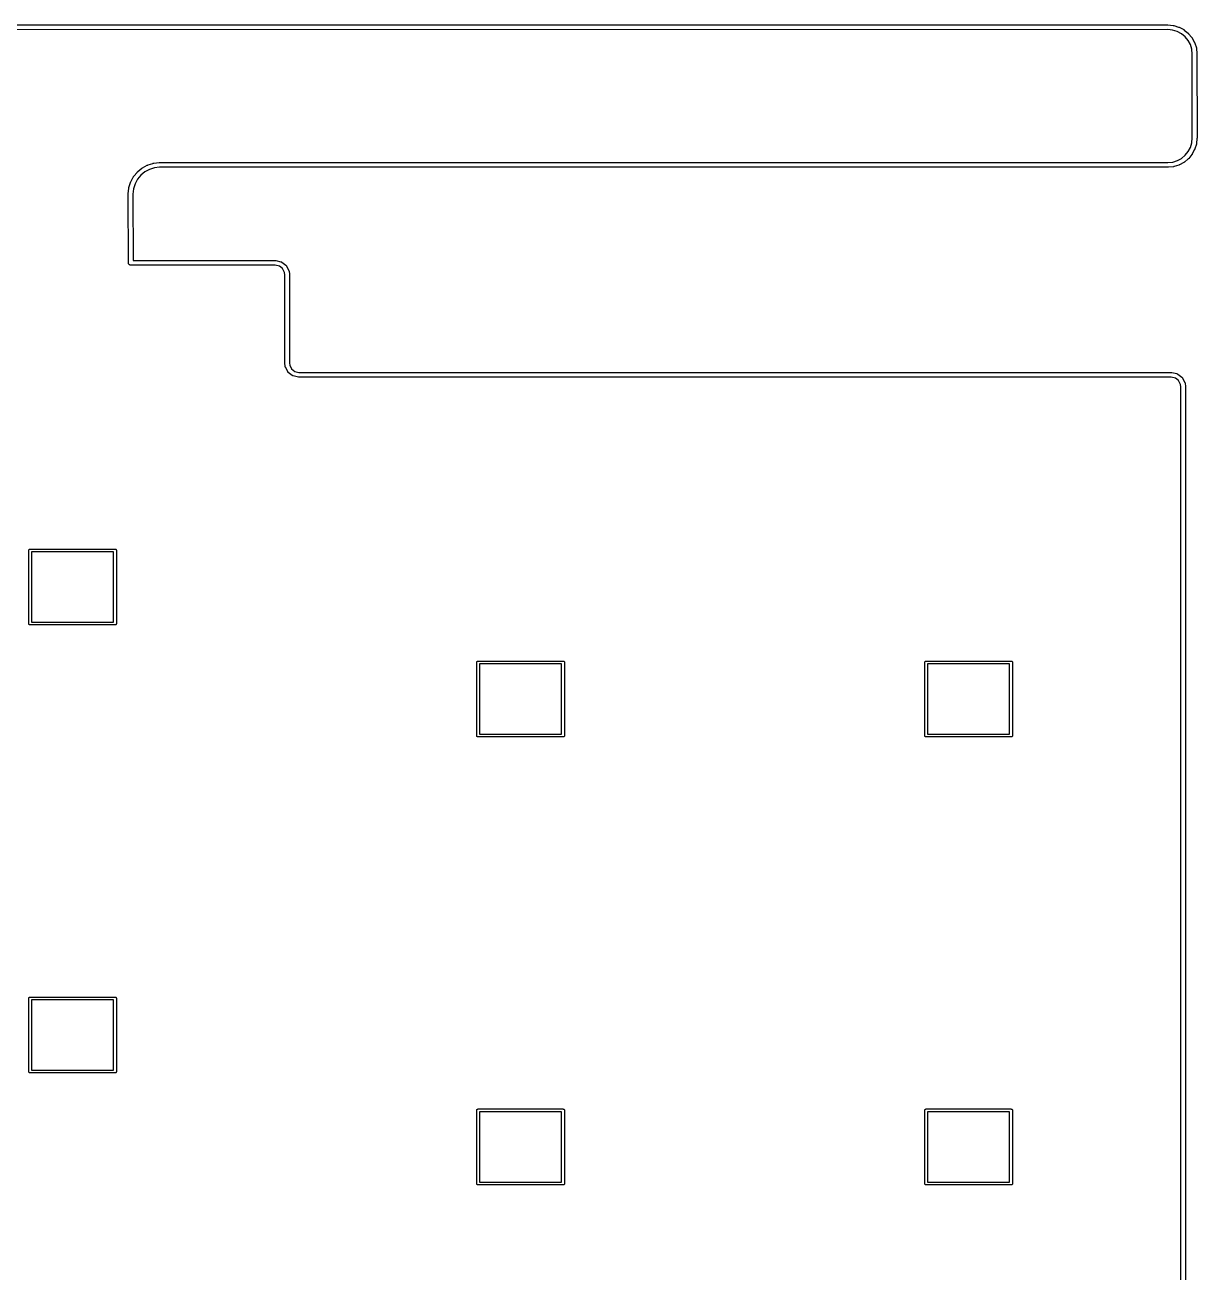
# Model space of a CAD drawing. Extents: x 0.4 to 11.3, y -4.6 to -0.5.
# Drawn here: x 9.314 to 11.271, y -2.553 to -0.47 of the extents above; entities that cross this region are included whole.
import ezdxf

# ---------------------------------------------------------------- set-up
doc = ezdxf.new("R2010")
doc.units = 0
doc.header["$MEASUREMENT"] = 0
doc.layers.add('BLACK', color=7, linetype='CONTINUOUS')

msp = doc.modelspace()

# ---------------------------------------------------------------- linework, layer by layer
at = {"layer": 'BLACK', "linetype": 'CONTINUOUS'}
for p, q in [((0.465752, -0.470374), (11.2229, -0.47002)), ((11.2225, -0.477894), (0.465752, -0.478248)), ((11.2307, -0.478699), (11.2225, -0.477894)), ((11.2229, -0.47002), (11.2229, -0.47002)), ((11.2229, -0.47002), (11.2229, -0.470026)), ((11.2229, -0.470026), (11.2316, -0.470882)), ((11.2383, -0.481003), (11.2307, -0.478699)), ((11.2316, -0.470882), (11.2318, -0.470882)), ((11.2318, -0.470882), (11.232, -0.47092)), ((11.232, -0.47092), (11.232, -0.47092)), ((11.232, -0.47092), (11.2323, -0.470982)), ((11.2323, -0.470982), (11.2324, -0.470995)), ((11.2324, -0.470995), (11.2324, -0.470995)), ((11.2324, -0.470995), (11.2326, -0.471033)), ((11.2326, -0.471033), (11.2328, -0.471107)), ((11.2328, -0.471107), (11.2407, -0.473521)), ((11.2407, -0.473521), (11.2409, -0.473558)), ((11.2409, -0.473558), (11.2411, -0.473633)), ((11.2411, -0.473633), (11.2411, -0.473634)), ((11.2411, -0.473634), (11.2413, -0.473705)), ((11.2413, -0.473705), (11.2415, -0.47378)), ((11.2415, -0.47378), (11.2415, -0.473781)), ((11.2415, -0.473781), (11.2416, -0.473857)), ((11.2416, -0.473857), (11.2418, -0.473962)), ((11.2418, -0.473962), (11.2492, -0.477881)), ((11.2492, -0.477881), (11.2494, -0.477954)), ((11.2494, -0.477954), (11.2495, -0.478062)), ((11.2495, -0.478062), (11.2495, -0.478063)), ((11.2495, -0.478063), (11.2497, -0.478179)), ((11.2497, -0.478179), (11.2498, -0.478276)), ((11.2498, -0.478276), (11.2498, -0.478277)), ((11.2498, -0.478277), (11.25, -0.478385)), ((11.25, -0.478385), (11.2501, -0.478521)), ((11.2501, -0.478521), (11.2566, -0.483796)), ((11.2453, -0.484744), (11.2383, -0.481003)), ((11.2515, -0.489782), (11.2453, -0.484744)), ((11.2566, -0.495917), (11.2515, -0.489782)), ((11.2566, -0.483796), (11.2568, -0.4839)), ((11.2603, -0.502921), (11.2566, -0.495917)), ((11.2568, -0.4839), (11.2569, -0.48404)), ((11.2569, -0.48404), (11.2569, -0.484044)), ((11.2569, -0.484044), (11.257, -0.48418)), ((11.257, -0.48418), (11.2572, -0.484309)), ((11.2572, -0.484309), (11.2572, -0.484313)), ((11.2572, -0.484313), (11.2573, -0.484454)), ((11.2573, -0.484454), (11.2574, -0.48461)), ((11.2574, -0.48461), (11.2628, -0.491046)), ((11.2628, -0.491046), (11.2629, -0.491187)), ((11.2629, -0.491187), (11.2631, -0.491502)), ((11.2631, -0.491502), (11.2633, -0.49182)), ((11.2633, -0.49182), (11.2634, -0.492004)), ((11.2634, -0.492004), (11.2674, -0.499347)), ((11.2674, -0.499347), (11.2675, -0.4995)), ((11.2675, -0.4995), (11.2676, -0.499687)), ((11.2676, -0.499687), (11.2676, -0.499695)), ((11.2676, -0.499695), (11.2676, -0.499865)), ((11.2627, -0.510531), (11.2603, -0.502921)), ((11.2636, -0.518722), (11.2627, -0.510531)), ((11.2636, -0.518941), (11.2636, -0.518722)), ((11.2636, -0.518942), (11.2636, -0.518941)), ((11.2636, -0.658709), (11.2636, -0.518942)), ((11.2676, -0.499865), (11.2677, -0.500035)), ((11.2677, -0.500035), (11.2677, -0.500044)), ((11.2677, -0.500044), (11.2678, -0.500231)), ((11.2678, -0.500231), (11.2678, -0.500413)), ((11.2678, -0.500413), (11.2703, -0.508387)), ((11.2703, -0.508387), (11.2704, -0.508571)), ((11.2704, -0.508571), (11.2705, -0.50894)), ((11.2705, -0.50894), (11.2705, -0.50932)), ((11.2705, -0.50932), (11.2705, -0.509519)), ((11.2705, -0.509519), (11.2714, -0.517739)), ((11.2714, -0.517739), (11.2714, -0.517748)), ((11.2714, -0.517748), (11.2714, -0.518119)), ((11.2714, -0.518119), (11.2714, -0.518308)), ((11.2714, -0.518308), (11.2714, -0.518317)), ((11.2714, -0.518317), (11.2714, -0.518327)), ((11.2714, -0.518327), (11.2714, -0.518525)), ((11.2714, -0.518525), (11.2714, -0.518889)), ((11.2714, -0.518889), (11.2714, -0.518898)), ((11.2714, -0.518898), (11.2715, -0.658514)), ((11.2628, -0.666916), (11.2636, -0.658709)), ((11.2714, -0.659673), (11.2706, -0.667891)), ((11.2715, -0.659096), (11.2714, -0.659376)), ((11.2714, -0.659376), (11.2714, -0.659672)), ((11.2714, -0.659672), (11.2714, -0.659673)), ((11.2715, -0.658514), (11.2715, -0.658514)), ((11.2715, -0.658514), (11.2715, -0.658755)), ((11.2715, -0.658755), (11.2715, -0.659093)), ((11.2715, -0.659093), (11.2715, -0.659095)), ((11.2715, -0.659095), (11.2715, -0.659096)), ((11.2517, -0.687761), (11.2567, -0.68159)), ((11.2567, -0.68159), (11.2605, -0.674547)), ((11.263, -0.686412), (11.2577, -0.692883)), ((11.2605, -0.674547), (11.2628, -0.666916)), ((11.2631, -0.686276), (11.263, -0.686412)), ((11.2632, -0.686113), (11.2631, -0.686276)), ((11.2633, -0.685921), (11.2632, -0.686111)), ((11.2632, -0.686111), (11.2632, -0.686113)), ((11.2634, -0.685791), (11.2633, -0.685921)), ((11.2635, -0.685626), (11.2634, -0.68579)), ((11.2634, -0.68579), (11.2634, -0.685791)), ((11.2636, -0.685448), (11.2635, -0.685626)), ((11.2675, -0.678084), (11.2636, -0.685448)), ((11.2676, -0.677932), (11.2675, -0.678084)), ((11.2677, -0.677744), (11.2676, -0.677932)), ((11.2678, -0.677558), (11.2677, -0.677734)), ((11.2677, -0.677734), (11.2677, -0.677744)), ((11.2679, -0.677196), (11.2678, -0.677385)), ((11.2678, -0.677385), (11.2678, -0.677395)), ((11.2678, -0.677395), (11.2678, -0.677558)), ((11.2704, -0.669025), (11.2679, -0.677016)), ((11.2679, -0.677016), (11.2679, -0.677196)), ((11.2705, -0.668841), (11.2704, -0.669025)), ((11.2706, -0.66809), (11.2705, -0.668463)), ((11.2705, -0.668463), (11.2705, -0.668841)), ((11.2706, -0.667891), (11.2706, -0.66809)), ((9.51077, -0.708516), (9.51841, -0.704386)), ((9.51841, -0.70438), (9.51859, -0.704285)), ((9.51841, -0.704386), (9.51841, -0.70438)), ((9.51859, -0.704285), (9.51876, -0.704175)), ((9.51876, -0.704175), (9.51893, -0.704103)), ((9.51893, -0.704103), (9.5191, -0.704014)), ((9.5191, -0.704014), (9.51927, -0.703962)), ((9.51927, -0.703962), (9.51939, -0.703911)), ((9.51939, -0.703911), (9.51952, -0.70385)), ((9.51952, -0.70385), (9.51957, -0.703835)), ((9.51957, -0.703835), (9.51961, -0.703816)), ((9.51961, -0.703816), (9.51976, -0.703773)), ((9.51976, -0.703773), (9.52008, -0.703665)), ((9.52008, -0.703665), (9.52012, -0.703659)), ((9.52012, -0.703659), (9.52814, -0.701174)), ((9.52814, -0.701174), (9.52815, -0.70117)), ((9.52815, -0.701168), (9.52828, -0.701128)), ((9.52815, -0.701169), (9.52815, -0.701168)), ((9.52815, -0.70117), (9.52815, -0.701169)), ((9.52828, -0.701128), (9.52833, -0.701106)), ((9.52833, -0.701106), (9.52853, -0.701053)), ((9.52853, -0.701053), (9.52868, -0.701005)), ((9.52868, -0.701005), (9.52869, -0.701003)), ((9.52869, -0.701003), (9.5287, -0.701)), ((9.5287, -0.701), (9.52871, -0.701)), ((9.52871, -0.701), (9.52889, -0.700943)), ((9.52889, -0.700943), (9.52908, -0.700925)), ((9.52908, -0.700925), (9.52923, -0.700893)), ((9.52923, -0.700893), (9.52929, -0.700878)), ((9.52929, -0.700878), (9.52937, -0.700866)), ((9.52937, -0.700866), (9.52946, -0.700849)), ((9.52946, -0.700849), (9.52957, -0.700837)), ((9.52957, -0.700837), (9.52987, -0.700793)), ((9.52987, -0.700793), (9.52995, -0.700797)), ((9.52995, -0.700797), (9.53833, -0.699915)), ((9.53932, -0.707728), (9.53076, -0.708629)), ((9.53833, -0.699915), (9.53834, -0.699911)), ((9.53834, -0.699911), (9.53871, -0.699875)), ((9.53871, -0.699875), (9.53889, -0.699856)), ((9.53889, -0.699856), (9.53891, -0.699856)), ((9.53891, -0.699856), (9.53892, -0.699854)), ((9.53892, -0.699854), (9.53904, -0.699854)), ((9.53904, -0.699854), (9.53915, -0.699843)), ((9.53915, -0.699843), (9.53915, -0.699843)), ((9.53915, -0.699843), (9.53916, -0.699843)), ((9.53916, -0.699843), (9.53939, -0.699843)), ((9.53943, -0.707728), (9.53932, -0.707728)), ((9.53939, -0.699843), (9.53973, -0.699842)), ((9.53955, -0.707717), (9.53943, -0.707728)), ((9.53943, -0.707728), (9.53943, -0.707728)), ((9.53943, -0.707728), (9.53943, -0.707728)), ((11.2226, -0.707717), (9.53955, -0.707717)), ((9.53973, -0.699842), (9.53973, -0.699843)), ((9.53973, -0.699843), (11.2228, -0.699843)), ((11.223, -0.707717), (11.2226, -0.707719)), ((11.2226, -0.707719), (11.2226, -0.707717)), ((11.2228, -0.699843), (11.231, -0.698983)), ((11.2232, -0.707717), (11.223, -0.707717)), ((11.2234, -0.707696), (11.2232, -0.707715)), ((11.2232, -0.707715), (11.2232, -0.707715)), ((11.2232, -0.707715), (11.2232, -0.707717)), ((11.2237, -0.70766), (11.2234, -0.707696)), ((11.2238, -0.707656), (11.2237, -0.70766)), ((11.232, -0.706794), (11.2238, -0.707656)), ((11.231, -0.698983), (11.2386, -0.696625)), ((11.2322, -0.706793), (11.232, -0.706794)), ((11.2324, -0.706754), (11.2322, -0.706793)), ((11.2326, -0.706707), (11.2324, -0.706754)), ((11.2324, -0.706754), (11.2324, -0.706754)), ((11.2327, -0.706676), (11.2326, -0.706707)), ((11.2329, -0.706637), (11.2327, -0.706676)), ((11.2327, -0.706676), (11.2327, -0.706676)), ((11.2331, -0.706561), (11.2329, -0.706637)), ((11.2411, -0.70409), (11.2331, -0.706561)), ((11.2386, -0.696625), (11.2456, -0.692839)), ((11.2413, -0.704051), (11.2411, -0.70409)), ((11.2414, -0.703976), (11.2413, -0.704051)), ((11.2416, -0.703904), (11.2414, -0.703975)), ((11.2414, -0.703975), (11.2414, -0.703976)), ((11.2418, -0.703826), (11.2416, -0.703904)), ((11.242, -0.703749), (11.2418, -0.703825)), ((11.2418, -0.703825), (11.2418, -0.703826)), ((11.2421, -0.703642), (11.242, -0.703749)), ((11.2495, -0.699673), (11.2421, -0.703642)), ((11.2456, -0.692839), (11.2517, -0.687761)), ((11.2497, -0.699599), (11.2495, -0.699673)), ((11.2498, -0.69949), (11.2497, -0.699599)), ((11.25, -0.699358), (11.2498, -0.699489)), ((11.2498, -0.699489), (11.2498, -0.69949)), ((11.2501, -0.699274), (11.25, -0.699358)), ((11.2503, -0.699163), (11.2501, -0.699273)), ((11.2501, -0.699273), (11.2501, -0.699274)), ((11.2504, -0.699027), (11.2503, -0.699163)), ((11.2569, -0.693703), (11.2504, -0.699027)), ((11.257, -0.693595), (11.2569, -0.693703)), ((11.2572, -0.693458), (11.257, -0.693595)), ((11.2576, -0.693045), (11.2572, -0.693457)), ((11.2572, -0.693457), (11.2572, -0.693458)), ((11.2577, -0.692883), (11.2576, -0.693045)), ((9.49128, -0.731817), (9.49532, -0.724224)), ((9.49532, -0.724224), (9.49534, -0.724167)), ((9.49534, -0.724167), (9.49542, -0.724029)), ((9.49542, -0.724029), (9.49547, -0.723883)), ((9.49547, -0.723883), (9.4956, -0.723688)), ((9.4956, -0.723688), (9.49571, -0.723483)), ((9.49571, -0.723483), (9.49582, -0.723342)), ((9.49582, -0.723342), (9.49592, -0.723191)), ((9.49592, -0.723191), (9.49602, -0.723042)), ((9.49602, -0.723042), (9.49603, -0.723033)), ((9.49603, -0.723033), (9.49615, -0.722862)), ((9.49615, -0.722862), (9.49628, -0.722734)), ((9.49628, -0.722734), (9.50164, -0.716184)), ((9.50236, -0.727761), (9.49825, -0.735488)), ((9.50164, -0.716184), (9.50166, -0.716148)), ((9.50166, -0.716148), (9.50168, -0.716122)), ((9.50168, -0.716122), (9.50169, -0.716094)), ((9.50169, -0.716094), (9.50192, -0.715817)), ((9.50192, -0.715817), (9.50202, -0.715692)), ((9.50202, -0.71569), (9.50203, -0.715668)), ((9.50202, -0.715692), (9.50202, -0.71569)), ((9.50203, -0.715668), (9.50207, -0.715629)), ((9.50207, -0.715629), (9.50218, -0.715494)), ((9.50218, -0.715494), (9.50231, -0.715391)), ((9.50231, -0.715391), (9.5024, -0.715293)), ((9.5024, -0.727695), (9.50236, -0.727761)), ((9.5024, -0.715293), (9.50242, -0.715275)), ((9.50247, -0.727603), (9.5024, -0.727695)), ((9.50242, -0.715275), (9.50244, -0.715255)), ((9.50244, -0.715255), (9.50257, -0.715147)), ((9.5079, -0.720958), (9.50247, -0.727603)), ((9.50257, -0.715147), (9.50285, -0.714916)), ((9.50285, -0.714916), (9.50287, -0.714904)), ((9.50287, -0.714904), (9.50948, -0.70942)), ((9.50791, -0.720953), (9.5079, -0.720958)), ((9.51444, -0.715536), (9.50791, -0.72095)), ((9.50791, -0.72095), (9.50791, -0.720953)), ((9.50948, -0.70942), (9.5095, -0.709393)), ((9.5095, -0.709393), (9.50977, -0.709175)), ((9.50977, -0.709175), (9.5099, -0.709071)), ((9.5099, -0.709071), (9.50993, -0.709051)), ((9.50993, -0.709051), (9.51011, -0.708909)), ((9.51011, -0.708909), (9.51017, -0.708877)), ((9.51017, -0.708874), (9.51027, -0.708811)), ((9.51017, -0.708877), (9.51017, -0.708874)), ((9.51027, -0.708811), (9.51053, -0.708635)), ((9.51053, -0.708635), (9.5106, -0.708606)), ((9.5106, -0.708606), (9.51066, -0.708571)), ((9.51066, -0.708571), (9.51077, -0.708516)), ((9.51446, -0.715524), (9.51444, -0.715536)), ((9.51464, -0.715379), (9.51446, -0.715524)), ((9.51468, -0.715357), (9.51464, -0.715379)), ((9.52225, -0.711259), (9.51468, -0.715349)), ((9.51468, -0.715349), (9.51468, -0.715357)), ((9.52231, -0.711233), (9.52225, -0.711259)), ((9.52238, -0.711202), (9.52231, -0.711233)), ((9.53057, -0.708665), (9.52238, -0.711202)), ((9.53067, -0.70865), (9.53057, -0.708665)), ((9.53069, -0.708644), (9.53067, -0.70865)), ((9.53071, -0.708641), (9.53069, -0.708644)), ((9.53076, -0.708629), (9.53071, -0.708641)), ((9.48709, -0.751499), (9.48788, -0.743234)), ((9.48787, -0.743228), (9.48788, -0.743163)), ((9.48788, -0.743234), (9.48787, -0.743228)), ((9.48788, -0.743094), (9.48792, -0.742763)), ((9.48788, -0.743163), (9.48788, -0.743094)), ((9.48792, -0.742763), (9.48795, -0.742429)), ((9.48795, -0.742429), (9.48802, -0.742198)), ((9.48802, -0.742198), (9.48804, -0.742092)), ((9.48804, -0.742092), (9.48805, -0.742073)), ((9.48805, -0.742073), (9.48806, -0.74204)), ((9.48806, -0.74204), (9.48808, -0.741897)), ((9.48808, -0.741897), (9.4881, -0.741853)), ((9.4881, -0.741853), (9.48811, -0.741808)), ((9.48811, -0.741808), (9.48815, -0.741669)), ((9.48815, -0.741669), (9.49066, -0.733356)), ((9.49066, -0.733356), (9.49067, -0.733319)), ((9.49067, -0.733319), (9.4907, -0.73322)), ((9.4907, -0.73322), (9.49071, -0.733119)), ((9.49071, -0.733119), (9.49081, -0.732851)), ((9.49081, -0.732851), (9.49089, -0.732577)), ((9.49089, -0.732577), (9.49103, -0.732327)), ((9.49103, -0.732327), (9.49106, -0.732254)), ((9.49106, -0.732254), (9.49107, -0.732226)), ((9.49107, -0.732226), (9.49111, -0.732161)), ((9.49111, -0.732161), (9.49114, -0.732079)), ((9.49114, -0.732079), (9.49119, -0.731987)), ((9.49119, -0.731987), (9.49123, -0.731893)), ((9.49123, -0.731893), (9.49128, -0.731817)), ((9.49573, -0.743821), (9.49488, -0.752669)), ((9.49825, -0.735488), (9.49573, -0.743821)), ((9.48697, -0.752454), (9.48699, -0.752242)), ((9.48699, -0.752628), (9.48697, -0.752454)), ((9.48699, -0.752223), (9.487, -0.752047)), ((9.48699, -0.752242), (9.48699, -0.752223)), ((9.4873, -0.867066), (9.48699, -0.752628)), ((9.487, -0.752047), (9.48704, -0.751681)), ((9.48704, -0.751644), (9.48709, -0.751499)), ((9.48704, -0.751663), (9.48704, -0.751644)), ((9.48704, -0.751681), (9.48704, -0.751663)), ((9.49488, -0.752669), (9.49486, -0.752916)), ((9.49486, -0.752916), (9.49517, -0.863317)), ((9.48728, -0.867254), (9.4873, -0.867066)), ((9.4873, -0.867453), (9.48728, -0.867254)), ((9.4873, -0.867458), (9.4873, -0.867453)), ((9.48732, -0.867637), (9.4873, -0.867458)), ((9.48736, -0.868026), (9.48732, -0.867637)), ((9.48736, -0.868031), (9.48736, -0.868026)), ((9.48736, -0.868036), (9.48736, -0.868031)), ((9.48747, -0.868387), (9.48736, -0.868036)), ((9.48759, -0.868768), (9.48747, -0.868387)), ((9.48759, -0.868773), (9.48759, -0.868768)), ((9.48759, -0.868778), (9.48759, -0.868773)), ((9.48777, -0.869105), (9.48759, -0.868778)), ((9.48795, -0.869452), (9.48777, -0.869105)), ((9.48795, -0.869456), (9.48795, -0.869452)), ((9.48796, -0.869461), (9.48795, -0.869456)), ((9.48819, -0.869741), (9.48796, -0.869461)), ((9.48844, -0.870051), (9.48819, -0.869741)), ((9.48845, -0.870055), (9.48844, -0.870051)), ((9.48845, -0.870059), (9.48845, -0.870055)), ((9.48874, -0.870291), (9.48845, -0.870059)), ((9.48904, -0.870543), (9.48874, -0.870291)), ((9.48905, -0.870546), (9.48904, -0.870543)), ((9.48905, -0.870549), (9.48905, -0.870546)), ((9.48938, -0.870724), (9.48905, -0.870549)), ((9.48973, -0.870909), (9.48938, -0.870724)), ((9.48973, -0.870911), (9.48973, -0.870909)), ((9.48974, -0.870913), (9.48973, -0.870911)), ((9.4901, -0.871021), (9.48974, -0.870913)), ((9.49047, -0.871134), (9.4901, -0.871021)), ((9.49047, -0.871135), (9.49047, -0.871134)), ((9.49048, -0.871136), (9.49047, -0.871135)), ((9.49085, -0.871172), (9.49048, -0.871136)), ((9.49105, -0.871191), (9.49085, -0.871172)), ((9.49125, -0.87121), (9.49105, -0.871191)), ((9.49105, -0.871191), (9.49105, -0.871191)), ((9.49144, -0.871191), (9.49125, -0.87121)), ((9.73202, -0.871191), (9.49144, -0.871191)), ((9.49517, -0.863317), (9.73266, -0.863317)), ((9.73926, -0.872839), (9.73202, -0.871191)), ((9.73266, -0.863317), (9.73324, -0.863374)), ((9.73324, -0.863374), (9.73347, -0.863446)), ((9.73347, -0.863446), (9.74187, -0.865357)), ((9.74454, -0.876979), (9.73926, -0.872839)), ((9.74187, -0.865357), (9.74192, -0.86537)), ((9.74192, -0.86537), (9.74199, -0.865394)), ((9.74199, -0.865394), (9.74206, -0.865406)), ((9.74206, -0.865406), (9.74235, -0.86552)), ((9.74235, -0.86552), (9.74265, -0.865623)), ((9.74265, -0.865623), (9.74271, -0.865659)), ((9.74271, -0.865659), (9.74278, -0.865686)), ((9.74278, -0.865686), (9.74304, -0.865854)), ((9.74304, -0.865854), (9.74331, -0.866012)), ((9.74331, -0.866012), (9.74337, -0.86606)), ((9.74337, -0.86606), (9.74343, -0.866099)), ((9.74343, -0.866099), (9.75008, -0.87132)), ((9.75008, -0.87132), (9.75012, -0.871354)), ((9.75012, -0.871354), (9.75016, -0.871394)), ((9.75016, -0.871394), (9.75021, -0.871427)), ((9.75021, -0.871427), (9.75044, -0.871664)), ((9.75044, -0.871664), (9.75067, -0.871893)), ((9.75067, -0.871893), (9.7507, -0.87194)), ((9.7507, -0.87194), (9.75074, -0.871981)), ((9.75074, -0.871981), (9.75092, -0.872257)), ((9.75092, -0.872257), (9.7511, -0.872528)), ((9.7511, -0.872528), (9.75113, -0.87258)), ((9.75113, -0.87258), (9.75116, -0.872629)), ((9.75116, -0.872629), (9.75503, -0.880228)), ((9.7477, -0.883192), (9.74454, -0.876979)), ((9.74824, -0.887427), (9.7477, -0.883192)), ((9.74825, -0.887466), (9.74824, -0.887427)), ((9.74825, -1.03411), (9.74825, -0.887466)), ((9.75503, -0.880228), (9.75506, -0.880277)), ((9.75506, -0.880277), (9.75515, -0.880528)), ((9.75515, -0.880528), (9.75526, -0.880774)), ((9.75526, -0.880774), (9.75529, -0.880887)), ((9.75529, -0.880887), (9.75533, -0.880996)), ((9.75533, -0.880996), (9.75537, -0.881261)), ((9.75537, -0.881261), (9.75543, -0.881523)), ((9.75543, -0.881523), (9.75597, -0.885817)), ((9.75597, -0.885817), (9.75607, -0.886122)), ((9.75607, -0.886122), (9.75612, -0.886701)), ((9.75612, -0.886701), (9.75612, -1.03465)), ((9.74821, -1.03452), (9.74822, -1.03438)), ((9.74821, -1.03457), (9.74821, -1.03452)), ((9.74821, -1.03458), (9.74821, -1.03457)), ((9.74823, -1.0348), (9.74821, -1.03458)), ((9.74822, -1.03425), (9.74825, -1.03411)), ((9.74822, -1.03438), (9.74822, -1.03425)), ((9.74823, -1.03502), (9.74823, -1.0348)), ((9.74824, -1.03508), (9.74823, -1.03502)), ((9.74886, -1.04), (9.74824, -1.03508)), ((9.74892, -1.04026), (9.74886, -1.04)), ((9.74896, -1.04052), (9.74892, -1.04026)), ((9.749, -1.04063), (9.74896, -1.04052)), ((9.74903, -1.04075), (9.749, -1.04063)), ((9.74914, -1.04099), (9.74903, -1.04075)), ((9.74923, -1.04124), (9.74914, -1.04099)), ((9.74926, -1.04129), (9.74923, -1.04124)), ((9.75314, -1.04889), (9.74926, -1.04129)), ((9.75612, -1.03465), (9.75659, -1.03833)), ((9.75659, -1.03833), (9.75976, -1.04454)), ((9.75317, -1.04894), (9.75314, -1.04889)), ((9.75319, -1.04899), (9.75317, -1.04894)), ((9.75337, -1.04926), (9.75319, -1.04899)), ((9.75355, -1.04954), (9.75337, -1.04926)), ((9.75359, -1.04958), (9.75355, -1.04954)), ((9.75362, -1.04963), (9.75359, -1.04958)), ((9.75386, -1.04986), (9.75362, -1.04963)), ((9.75408, -1.05009), (9.75386, -1.04986)), ((9.75413, -1.05013), (9.75408, -1.05009)), ((9.75417, -1.05017), (9.75413, -1.05013)), ((9.75421, -1.0502), (9.75417, -1.05017)), ((9.76087, -1.05542), (9.75421, -1.0502)), ((9.75976, -1.04454), (9.76503, -1.04868)), ((9.76093, -1.05546), (9.76087, -1.05542)), ((9.76099, -1.05551), (9.76093, -1.05546)), ((9.76126, -1.05567), (9.76099, -1.05551)), ((9.76152, -1.05584), (9.76126, -1.05567)), ((9.76159, -1.05586), (9.76152, -1.05584)), ((9.76165, -1.0559), (9.76159, -1.05586)), ((9.76194, -1.056), (9.76165, -1.0559)), ((9.76223, -1.05611), (9.76194, -1.056)), ((9.76231, -1.05613), (9.76223, -1.05611)), ((9.76237, -1.05615), (9.76231, -1.05613)), ((9.76243, -1.05616), (9.76237, -1.05615)), ((9.77096, -1.0581), (9.76243, -1.05616)), ((9.76503, -1.04868), (9.77197, -1.05026)), ((9.77173, -1.0582), (9.77096, -1.0581)), ((9.77249, -1.05815), (9.77173, -1.0582)), ((9.77197, -1.05026), (11.2287, -1.05033)), ((9.77255, -1.05813), (9.77249, -1.05815)), ((11.2281, -1.0582), (9.77255, -1.05813)), ((11.2353, -1.05985), (11.2281, -1.0582)), ((11.2287, -1.05033), (11.2293, -1.05038)), ((11.2293, -1.05038), (11.2295, -1.05046)), ((11.2295, -1.05046), (11.2379, -1.05236)), ((11.2406, -1.06399), (11.2353, -1.05985)), ((11.2379, -1.05236), (11.238, -1.05238)), ((11.238, -1.05238), (11.2381, -1.0524)), ((11.2381, -1.0524), (11.2381, -1.05241)), ((11.2381, -1.05241), (11.2384, -1.05253)), ((11.2384, -1.05253), (11.2387, -1.05263)), ((11.2387, -1.05263), (11.2388, -1.05267)), ((11.2388, -1.05267), (11.2388, -1.05269)), ((11.2388, -1.05269), (11.2391, -1.05286)), ((11.2391, -1.05286), (11.2394, -1.05302)), ((11.2394, -1.05302), (11.2394, -1.05307)), ((11.2394, -1.05307), (11.2395, -1.0531)), ((11.2395, -1.0531), (11.2461, -1.05833)), ((11.2461, -1.05833), (11.2462, -1.05836)), ((11.2462, -1.05836), (11.2462, -1.0584)), ((11.2462, -1.0584), (11.2463, -1.05843)), ((11.2463, -1.05843), (11.2465, -1.05867)), ((11.2465, -1.05867), (11.2467, -1.0589)), ((11.2467, -1.0589), (11.2468, -1.05895)), ((11.2468, -1.05895), (11.2468, -1.05899)), ((11.2468, -1.05899), (11.247, -1.05926)), ((11.247, -1.05926), (11.2472, -1.05953)), ((11.2472, -1.05953), (11.2472, -1.05959)), ((11.2472, -1.05959), (11.2472, -1.05963)), ((11.2472, -1.05963), (11.2511, -1.06724)), ((11.2438, -1.0702), (11.2406, -1.06399)), ((11.2443, -1.07419), (11.2438, -1.0702)), ((11.2443, -3.24839), (11.2443, -1.07419)), ((11.2511, -1.06724), (11.2511, -1.06728)), ((11.2511, -1.06728), (11.2512, -1.06754)), ((11.2512, -1.06754), (11.2513, -1.06778)), ((11.2513, -1.06778), (11.2514, -1.0679)), ((11.2514, -1.0679), (11.2514, -1.068)), ((11.2514, -1.068), (11.2514, -1.06827)), ((11.2514, -1.06827), (11.2515, -1.06853)), ((11.2515, -1.06853), (11.2521, -1.07312)), ((11.2521, -1.07312), (11.2521, -1.07317)), ((11.2521, -1.07317), (11.2522, -1.07375)), ((11.2522, -1.07375), (11.2522, -1.07394)), ((11.2522, -1.07394), (11.2522, -1.07394)), ((11.2522, -1.07394), (11.2522, -1.07394)), ((11.2522, -1.07394), (11.2522, -1.07395)), ((11.2522, -1.07395), (11.2522, -3.24928)), ((9.32076, -1.34764), (9.3208, -1.34717)), ((9.32077, -1.34775), (9.32076, -1.34764)), ((9.32077, -1.46957), (9.32077, -1.34775)), ((9.3208, -1.34717), (9.32094, -1.34673)), ((9.32094, -1.34673), (9.32116, -1.34632)), ((9.32116, -1.34632), (9.32145, -1.34596)), ((9.32145, -1.34596), (9.32181, -1.34566)), ((9.32181, -1.34566), (9.32222, -1.34544)), ((9.32222, -1.34544), (9.32267, -1.34531)), ((9.32267, -1.34531), (9.32301, -1.34528)), ((9.32301, -1.34528), (9.32313, -1.34526)), ((9.32301, -1.34528), (9.32301, -1.34528)), ((9.32313, -1.34526), (9.32325, -1.34528)), ((9.32325, -1.34528), (9.46475, -1.34528)), ((9.32549, -1.35), (9.32549, -1.46732)), ((9.4625, -1.35), (9.32549, -1.35)), ((9.4625, -1.46732), (9.4625, -1.35)), ((9.46475, -1.34528), (9.46486, -1.34526)), ((9.46486, -1.34526), (9.46498, -1.34528)), ((9.46498, -1.34528), (9.46498, -1.34528)), ((9.46498, -1.34528), (9.46533, -1.34531)), ((9.46533, -1.34531), (9.46577, -1.34544)), ((9.46577, -1.34544), (9.46618, -1.34566)), ((9.46618, -1.34566), (9.46654, -1.34596)), ((9.46654, -1.34596), (9.46684, -1.34632)), ((9.46684, -1.34632), (9.46706, -1.34673)), ((9.46706, -1.34673), (9.46719, -1.34717)), ((9.46719, -1.34717), (9.46724, -1.34764)), ((9.46724, -1.34764), (9.46722, -1.34775)), ((9.46722, -1.34775), (9.46722, -1.46957)), ((9.32076, -1.46969), (9.32077, -1.46957)), ((9.3208, -1.47015), (9.32076, -1.46969)), ((9.32094, -1.47059), (9.3208, -1.47015)), ((9.32116, -1.471), (9.32094, -1.47059)), ((9.32145, -1.47136), (9.32116, -1.471)), ((9.32181, -1.47166), (9.32145, -1.47136)), ((9.32222, -1.47188), (9.32181, -1.47166)), ((9.32267, -1.47201), (9.32222, -1.47188)), ((9.32313, -1.47206), (9.32267, -1.47201)), ((9.32325, -1.47205), (9.32313, -1.47206)), ((9.46475, -1.47205), (9.32325, -1.47205)), ((9.32549, -1.46732), (9.4625, -1.46732)), ((9.46486, -1.47206), (9.46475, -1.47205)), ((9.46533, -1.47201), (9.46486, -1.47206)), ((9.46577, -1.47188), (9.46533, -1.47201)), ((9.46618, -1.47166), (9.46577, -1.47188)), ((9.46654, -1.47136), (9.46618, -1.47166)), ((9.46684, -1.471), (9.46654, -1.47136)), ((9.46706, -1.47059), (9.46684, -1.471)), ((9.46719, -1.47015), (9.46706, -1.47059)), ((9.46722, -1.4698), (9.46719, -1.47015)), ((9.46722, -1.46957), (9.46724, -1.46969)), ((9.46724, -1.46969), (9.46722, -1.4698)), ((9.46722, -1.4698), (9.46722, -1.4698)), ((10.0688, -1.53418), (10.069, -1.53374)), ((10.0688, -1.53465), (10.0688, -1.53418)), ((10.0688, -1.53476), (10.0688, -1.53465)), ((10.0688, -1.65658), (10.0688, -1.53476)), ((10.069, -1.53374), (10.0692, -1.53333)), ((10.0692, -1.53333), (10.0695, -1.53297)), ((10.0695, -1.53297), (10.0698, -1.53267)), ((10.0698, -1.53267), (10.0703, -1.53245)), ((10.0703, -1.53245), (10.0707, -1.53232)), ((10.0707, -1.53232), (10.071, -1.53228)), ((10.071, -1.53228), (10.0712, -1.53227)), ((10.071, -1.53228), (10.071, -1.53228)), ((10.0712, -1.53227), (10.0713, -1.53228)), ((10.0713, -1.53228), (10.2128, -1.53228)), ((10.0735, -1.53701), (10.0735, -1.65433)), ((10.2105, -1.53701), (10.0735, -1.53701)), ((10.2105, -1.65433), (10.2105, -1.53701)), ((10.2128, -1.53228), (10.2129, -1.53227)), ((10.2129, -1.53227), (10.213, -1.53228)), ((10.213, -1.53228), (10.213, -1.53228)), ((10.213, -1.53228), (10.2134, -1.53232)), ((10.2134, -1.53232), (10.2138, -1.53245)), ((10.2138, -1.53245), (10.2142, -1.53267)), ((10.2142, -1.53267), (10.2146, -1.53297)), ((10.2146, -1.53297), (10.2149, -1.53333)), ((10.2149, -1.53333), (10.2151, -1.53374)), ((10.2151, -1.53374), (10.2152, -1.53418)), ((10.2152, -1.53418), (10.2153, -1.53465)), ((10.2153, -1.53465), (10.2153, -1.53476)), ((10.2153, -1.53476), (10.2153, -1.65658)), ((10.8168, -1.53465), (10.8169, -1.53418)), ((10.8168, -1.53476), (10.8168, -1.53465)), ((10.8168, -1.65658), (10.8168, -1.53476)), ((10.8169, -1.53418), (10.817, -1.53374)), ((10.817, -1.53374), (10.8172, -1.53333)), ((10.8172, -1.53333), (10.8175, -1.53297)), ((10.8175, -1.53297), (10.8179, -1.53267)), ((10.8179, -1.53267), (10.8183, -1.53245)), ((10.8183, -1.53245), (10.8187, -1.53232)), ((10.8187, -1.53232), (10.8191, -1.53228)), ((10.8191, -1.53228), (10.8192, -1.53227)), ((10.8191, -1.53228), (10.8191, -1.53228)), ((10.8192, -1.53227), (10.8193, -1.53228)), ((10.8193, -1.53228), (10.9608, -1.53228)), ((10.8216, -1.53701), (10.8216, -1.65433)), ((10.9586, -1.53701), (10.8216, -1.53701)), ((10.9586, -1.65433), (10.9586, -1.53701)), ((10.9608, -1.53228), (10.9609, -1.53227)), ((10.9609, -1.53227), (10.961, -1.53228)), ((10.961, -1.53228), (10.961, -1.53228)), ((10.961, -1.53228), (10.9614, -1.53232)), ((10.9614, -1.53232), (10.9618, -1.53245)), ((10.9618, -1.53245), (10.9622, -1.53267)), ((10.9622, -1.53267), (10.9626, -1.53297)), ((10.9626, -1.53297), (10.9629, -1.53333)), ((10.9629, -1.53333), (10.9631, -1.53374)), ((10.9631, -1.53374), (10.9633, -1.53418)), ((10.9633, -1.53418), (10.9633, -1.53465)), ((10.9633, -1.53465), (10.9633, -1.53476)), ((10.9633, -1.53476), (10.9633, -1.65658)), ((10.0688, -1.65669), (10.0688, -1.65658)), ((10.0688, -1.65716), (10.0688, -1.65669)), ((10.069, -1.6576), (10.0688, -1.65716)), ((10.0692, -1.65801), (10.069, -1.6576)), ((10.0695, -1.65837), (10.0692, -1.65801)), ((10.0698, -1.65867), (10.0695, -1.65837)), ((10.0703, -1.65889), (10.0698, -1.65867)), ((10.0707, -1.65902), (10.0703, -1.65889)), ((10.0712, -1.65907), (10.0707, -1.65902)), ((10.0713, -1.65906), (10.0712, -1.65907)), ((10.2128, -1.65906), (10.0713, -1.65906)), ((10.0735, -1.65433), (10.2105, -1.65433)), ((10.2129, -1.65907), (10.2128, -1.65906)), ((10.2134, -1.65902), (10.2129, -1.65907)), ((10.2138, -1.65889), (10.2134, -1.65902)), ((10.2142, -1.65867), (10.2138, -1.65889)), ((10.2146, -1.65837), (10.2142, -1.65867)), ((10.2149, -1.65801), (10.2146, -1.65837)), ((10.2151, -1.6576), (10.2149, -1.65801)), ((10.2152, -1.65716), (10.2151, -1.6576)), ((10.2153, -1.65681), (10.2152, -1.65716)), ((10.2153, -1.65658), (10.2153, -1.65669)), ((10.2153, -1.65669), (10.2153, -1.65681)), ((10.2153, -1.65681), (10.2153, -1.65681)), ((10.8168, -1.65669), (10.8168, -1.65658)), ((10.8169, -1.65716), (10.8168, -1.65669)), ((10.817, -1.6576), (10.8169, -1.65716)), ((10.8172, -1.65801), (10.817, -1.6576)), ((10.8175, -1.65837), (10.8172, -1.65801)), ((10.8179, -1.65867), (10.8175, -1.65837)), ((10.8183, -1.65889), (10.8179, -1.65867)), ((10.8187, -1.65902), (10.8183, -1.65889)), ((10.8192, -1.65907), (10.8187, -1.65902)), ((10.8193, -1.65906), (10.8192, -1.65907)), ((10.9608, -1.65906), (10.8193, -1.65906)), ((10.8216, -1.65433), (10.9586, -1.65433)), ((10.9609, -1.65907), (10.9608, -1.65906)), ((10.9614, -1.65902), (10.9609, -1.65907)), ((10.9618, -1.65889), (10.9614, -1.65902)), ((10.9622, -1.65867), (10.9618, -1.65889)), ((10.9626, -1.65837), (10.9622, -1.65867)), ((10.9629, -1.65801), (10.9626, -1.65837)), ((10.9631, -1.6576), (10.9629, -1.65801)), ((10.9633, -1.65716), (10.9631, -1.6576)), ((10.9633, -1.65658), (10.9633, -1.65669)), ((10.9633, -1.65669), (10.9633, -1.65681)), ((10.9633, -1.65681), (10.9633, -1.65681)), ((10.9633, -1.65681), (10.9633, -1.65716)), ((9.32076, -2.09567), (9.3208, -2.09521)), ((9.32077, -2.09579), (9.32076, -2.09567)), ((9.32077, -2.2176), (9.32077, -2.09579)), ((9.3208, -2.09521), (9.32094, -2.09476)), ((9.32094, -2.09476), (9.32116, -2.09435)), ((9.32116, -2.09435), (9.32145, -2.09399)), ((9.32145, -2.09399), (9.32181, -2.0937)), ((9.32181, -2.0937), (9.32222, -2.09348)), ((9.32222, -2.09348), (9.32267, -2.09334)), ((9.32267, -2.09334), (9.32301, -2.09331)), ((9.32301, -2.09331), (9.32313, -2.0933)), ((9.32301, -2.09331), (9.32301, -2.09331)), ((9.32313, -2.0933), (9.32325, -2.09331)), ((9.32325, -2.09331), (9.46475, -2.09331)), ((9.32549, -2.09803), (9.32549, -2.21535)), ((9.4625, -2.09803), (9.32549, -2.09803)), ((9.4625, -2.21535), (9.4625, -2.09803)), ((9.46475, -2.09331), (9.46486, -2.0933)), ((9.46486, -2.0933), (9.46498, -2.09331)), ((9.46498, -2.09331), (9.46498, -2.09331)), ((9.46498, -2.09331), (9.46533, -2.09334)), ((9.46533, -2.09334), (9.46577, -2.09348)), ((9.46577, -2.09348), (9.46618, -2.0937)), ((9.46618, -2.0937), (9.46654, -2.09399)), ((9.46654, -2.09399), (9.46684, -2.09435)), ((9.46684, -2.09435), (9.46706, -2.09476)), ((9.46706, -2.09476), (9.46719, -2.09521)), ((9.46719, -2.09521), (9.46724, -2.09567)), ((9.46724, -2.09567), (9.46722, -2.09579)), ((9.46722, -2.09579), (9.46722, -2.2176)), ((9.32076, -2.21772), (9.32077, -2.2176)), ((9.3208, -2.21818), (9.32076, -2.21772)), ((9.32094, -2.21862), (9.3208, -2.21818)), ((9.32116, -2.21904), (9.32094, -2.21862)), ((9.32145, -2.21939), (9.32116, -2.21904)), ((9.32181, -2.21969), (9.32145, -2.21939)), ((9.32222, -2.21991), (9.32181, -2.21969)), ((9.32267, -2.22004), (9.32222, -2.21991)), ((9.32313, -2.22009), (9.32267, -2.22004)), ((9.32325, -2.22008), (9.32313, -2.22009)), ((9.46475, -2.22008), (9.32325, -2.22008)), ((9.32549, -2.21535), (9.4625, -2.21535)), ((9.46486, -2.22009), (9.46475, -2.22008)), ((9.46533, -2.22004), (9.46486, -2.22009)), ((9.46577, -2.21991), (9.46533, -2.22004)), ((9.46618, -2.21969), (9.46577, -2.21991)), ((9.46654, -2.21939), (9.46618, -2.21969)), ((9.46684, -2.21904), (9.46654, -2.21939)), ((9.46706, -2.21862), (9.46684, -2.21904)), ((9.46719, -2.21818), (9.46706, -2.21862)), ((9.46722, -2.21783), (9.46719, -2.21818)), ((9.46722, -2.2176), (9.46724, -2.21772)), ((9.46724, -2.21772), (9.46722, -2.21783)), ((9.46722, -2.21783), (9.46722, -2.21783)), ((10.0688, -2.28221), (10.069, -2.28177)), ((10.0688, -2.28268), (10.0688, -2.28221)), ((10.0688, -2.28279), (10.0688, -2.28268)), ((10.0688, -2.40461), (10.0688, -2.28279)), ((10.069, -2.28177), (10.0692, -2.28136)), ((10.0692, -2.28136), (10.0695, -2.281)), ((10.0695, -2.281), (10.0698, -2.2807)), ((10.0698, -2.2807), (10.0703, -2.28048)), ((10.0703, -2.28048), (10.0707, -2.28035)), ((10.0707, -2.28035), (10.071, -2.28031)), ((10.071, -2.28031), (10.0712, -2.2803)), ((10.071, -2.28031), (10.071, -2.28031)), ((10.0712, -2.2803), (10.0713, -2.28031)), ((10.0713, -2.28031), (10.2128, -2.28031)), ((10.0735, -2.28504), (10.0735, -2.40236)), ((10.2105, -2.28504), (10.0735, -2.28504)), ((10.2105, -2.40236), (10.2105, -2.28504)), ((10.2128, -2.28031), (10.2129, -2.2803)), ((10.2129, -2.2803), (10.213, -2.28031)), ((10.213, -2.28031), (10.213, -2.28031)), ((10.213, -2.28031), (10.2134, -2.28035)), ((10.2134, -2.28035), (10.2138, -2.28048)), ((10.2138, -2.28048), (10.2142, -2.2807)), ((10.2142, -2.2807), (10.2146, -2.281)), ((10.2146, -2.281), (10.2149, -2.28136)), ((10.2149, -2.28136), (10.2151, -2.28177)), ((10.2151, -2.28177), (10.2152, -2.28221)), ((10.2152, -2.28221), (10.2153, -2.28268)), ((10.2153, -2.28268), (10.2153, -2.28279)), ((10.2153, -2.28279), (10.2153, -2.40461)), ((10.8168, -2.28268), (10.8169, -2.28221)), ((10.8168, -2.28279), (10.8168, -2.28268)), ((10.8168, -2.40461), (10.8168, -2.28279)), ((10.8169, -2.28221), (10.817, -2.28177)), ((10.817, -2.28177), (10.8172, -2.28136)), ((10.8172, -2.28136), (10.8175, -2.281)), ((10.8175, -2.281), (10.8179, -2.2807)), ((10.8179, -2.2807), (10.8183, -2.28048)), ((10.8183, -2.28048), (10.8187, -2.28035)), ((10.8187, -2.28035), (10.8191, -2.28031)), ((10.8191, -2.28031), (10.8192, -2.2803)), ((10.8191, -2.28031), (10.8191, -2.28031)), ((10.8192, -2.2803), (10.8193, -2.28031)), ((10.8193, -2.28031), (10.9608, -2.28031)), ((10.8216, -2.28504), (10.8216, -2.40236)), ((10.9586, -2.28504), (10.8216, -2.28504)), ((10.9586, -2.40236), (10.9586, -2.28504)), ((10.9608, -2.28031), (10.9609, -2.2803)), ((10.9609, -2.2803), (10.961, -2.28031)), ((10.961, -2.28031), (10.961, -2.28031)), ((10.961, -2.28031), (10.9614, -2.28035)), ((10.9614, -2.28035), (10.9618, -2.28048)), ((10.9618, -2.28048), (10.9622, -2.2807)), ((10.9622, -2.2807), (10.9626, -2.281)), ((10.9626, -2.281), (10.9629, -2.28136)), ((10.9629, -2.28136), (10.9631, -2.28177)), ((10.9631, -2.28177), (10.9633, -2.28221)), ((10.9633, -2.28221), (10.9633, -2.28268)), ((10.9633, -2.28268), (10.9633, -2.28279)), ((10.9633, -2.28279), (10.9633, -2.40461)), ((10.0688, -2.40472), (10.0688, -2.40461)), ((10.0688, -2.40519), (10.0688, -2.40472)), ((10.069, -2.40563), (10.0688, -2.40519)), ((10.0692, -2.40604), (10.069, -2.40563)), ((10.0695, -2.4064), (10.0692, -2.40604)), ((10.0698, -2.4067), (10.0695, -2.4064)), ((10.0703, -2.40692), (10.0698, -2.4067)), ((10.0707, -2.40705), (10.0703, -2.40692)), ((10.0712, -2.4071), (10.0707, -2.40705)), ((10.0713, -2.40709), (10.0712, -2.4071)), ((10.2128, -2.40709), (10.0713, -2.40709)), ((10.0735, -2.40236), (10.2105, -2.40236)), ((10.2129, -2.4071), (10.2128, -2.40709)), ((10.2134, -2.40705), (10.2129, -2.4071)), ((10.2138, -2.40692), (10.2134, -2.40705)), ((10.2142, -2.4067), (10.2138, -2.40692)), ((10.2146, -2.4064), (10.2142, -2.4067)), ((10.2149, -2.40604), (10.2146, -2.4064)), ((10.2151, -2.40563), (10.2149, -2.40604)), ((10.2152, -2.40519), (10.2151, -2.40563)), ((10.2153, -2.40484), (10.2152, -2.40519)), ((10.2153, -2.40461), (10.2153, -2.40472)), ((10.2153, -2.40472), (10.2153, -2.40484)), ((10.2153, -2.40484), (10.2153, -2.40484)), ((10.8168, -2.40472), (10.8168, -2.40461)), ((10.8169, -2.40519), (10.8168, -2.40472)), ((10.817, -2.40563), (10.8169, -2.40519)), ((10.8172, -2.40604), (10.817, -2.40563)), ((10.8175, -2.4064), (10.8172, -2.40604)), ((10.8179, -2.4067), (10.8175, -2.4064)), ((10.8183, -2.40692), (10.8179, -2.4067)), ((10.8187, -2.40705), (10.8183, -2.40692)), ((10.8192, -2.4071), (10.8187, -2.40705)), ((10.8193, -2.40709), (10.8192, -2.4071)), ((10.9608, -2.40709), (10.8193, -2.40709)), ((10.8216, -2.40236), (10.9586, -2.40236)), ((10.9609, -2.4071), (10.9608, -2.40709)), ((10.9614, -2.40705), (10.9609, -2.4071)), ((10.9618, -2.40692), (10.9614, -2.40705)), ((10.9622, -2.4067), (10.9618, -2.40692)), ((10.9626, -2.4064), (10.9622, -2.4067)), ((10.9629, -2.40604), (10.9626, -2.4064)), ((10.9631, -2.40563), (10.9629, -2.40604)), ((10.9633, -2.40519), (10.9631, -2.40563)), ((10.9633, -2.40461), (10.9633, -2.40472)), ((10.9633, -2.40472), (10.9633, -2.40484)), ((10.9633, -2.40484), (10.9633, -2.40484)), ((10.9633, -2.40484), (10.9633, -2.40519))]:
    msp.add_line(p, q, dxfattribs=at)

doc.saveas('drawing.dxf')
